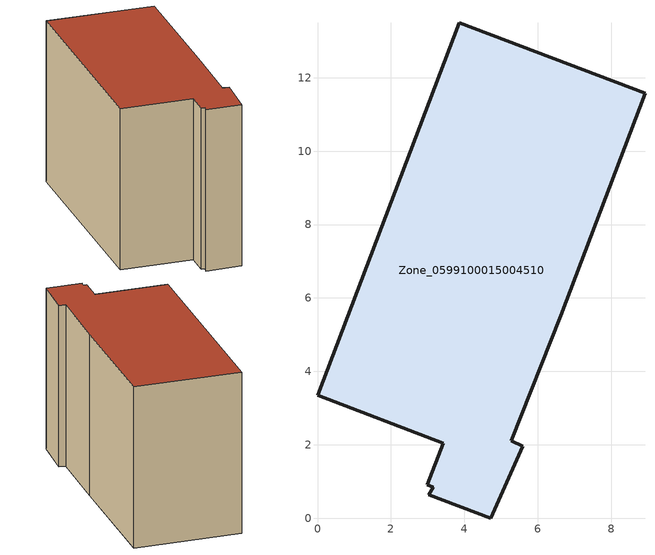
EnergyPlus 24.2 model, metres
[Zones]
Zone_0599100015004510
 floor ground (C_G): 3.16,0.84 2.99,0.92 3.42,2.04 0,3.35 3.86,13.5 8.93,11.58 6.62,5.52 5.28,2.11 5.59,1.96 4.72,0 3.04,0.63 z0.71
 wall outside (C_F): 4.72,0 5.59,1.96 5.28,2.11 6.62,5.52 8.93,11.58 3.86,13.5 0,3.35 3.42,2.04 2.99,0.92 3.16,0.84 3.04,0.63 4.72,0 z0.71:9.07
 roof outside (C_R): 2.99,0.92 3.16,0.84 3.04,0.63 4.72,0 5.59,1.96 5.28,2.11 6.62,5.52 8.93,11.58 3.86,13.5 0,3.35 3.42,2.04 z9.07
[BUILDING]
Pand.0599100015004510: North Axis=0; Terrain=City; Loads Convergence Tolerance Value=0.04; Temperature Convergence Tolerance Value=0.4; Solar Distribution=FullExterior; Maximum Number of Warmup Days=25; Minimum Number of Warmup Days=1
[Site:Location]
Rotterdam.The.Hague.AP_ZH_NLD Design_Conditions: Latitude=51.96; Longitude=4.45; Time Zone=1; Elevation=-4.5
[SITE:GROUNDTEMPERATURE:BUILDINGSURFACE]
18, 18, 18, 18, 18, 18, 18, 18, 18, 18, 18, 18
[MATERIAL] Thermal Absorptance=0.9; Solar Absorptance=0.7; Visible Absorptance=0.7
Name | Roughness | Thickness | Conductivity | Density | Specific Heat
G.TC.1965-1974 | MediumSmooth | 0.15 | 0.882353 | 540 | 1210
F.TC.1965-1974 | Rough | 0.3 | 0.697674 | 1920 | 840
R.TC.1965-1974 | MediumRough | 0.2 | 0.232558 | 1500 | 1000
[CONSTRUCTION]
C_G: G.TC.1965-1974
C_F: F.TC.1965-1974
C_R: R.TC.1965-1974
[ZONE]
Zone_0599100015004510: Type=1; Multiplier=1; Ceiling Height=Autocalculate; Volume=Autocalculate; Floor Area=autocalculate; Part of Total Floor Area=Yes
[ZONEINFILTRATION:DESIGNFLOWRATE]
Infil_Zone_0599100015004510: Zone or ZoneList or Space or SpaceList=Zone_0599100015004510; Schedule=AlwaysOn; Design Flow Rate Calculation Method=Flow/Area; Flow Rate per Floor Area=0.003; Constant Term Coefficient=1; Temperature Term Coefficient=0; Velocity Term Coefficient=0; Velocity Squared Term Coefficient=0
[HVACTEMPLATE:ZONE:IDEALLOADSAIRSYSTEM]
Zone_0599100015004510: Maximum Heating Supply Air Temperature=50; Minimum Cooling Supply Air Temperature=13; Maximum Heating Supply Air Humidity Ratio=0.0156; Minimum Cooling Supply Air Humidity Ratio=0.0077; Heating Limit=NoLimit; Cooling Limit=NoLimit; Dehumidification Control Type=ConstantSensibleHeatRatio; Cooling Sensible Heat Ratio=0.7; Dehumidification Setpoint=60; Humidification Control Type=None; Humidification Setpoint=30; Outdoor Air Method=None; Outdoor Air Flow Rate per Person=0.00944; Outdoor Air Flow Rate per Zone Floor Area=0; Outdoor Air Flow Rate per Zone=0; Demand Controlled Ventilation Type=None; Outdoor Air Economizer Type=NoEconomizer; Heat Recovery Type=None; Sensible Heat Recovery Effectiveness=0.7; Latent Heat Recovery Effectiveness=0.65
[ZONECONTROL:THERMOSTAT]
ThermostatControl_Zone_0599100015004510: Zone or ZoneList=Zone_0599100015004510; Control Type Schedule=DualSetpointControlType; Control 1=Thermostat_Zone_0599100015004510; Temperature Difference Between Cutout And Setpoint=0
[THERMOSTATSETPOINT:DUALSETPOINT]
Thermostat_Zone_0599100015004510: Heating Setpoint Temperature Schedule=HeatingSetpoint_Zone_0599100015004510; Cooling Setpoint Temperature Schedule=CoolingSetpoint_Zone_0599100015004510
[SCHEDULE:COMPACT]
HeatingSetpoint_Zone_0599100015004510: Through: 12/31, For: AllDays, Until: 24:00, 21
CoolingSetpoint_Zone_0599100015004510: Through: 12/31, For: AllDays, Until: 24:00, 24
DualSetpointControlType: Through: 12/31, For: AllDays, Until: 24:00, 4
AlwaysOn: Through: 12/31, For: AllDays, Until: 24:00, 1
